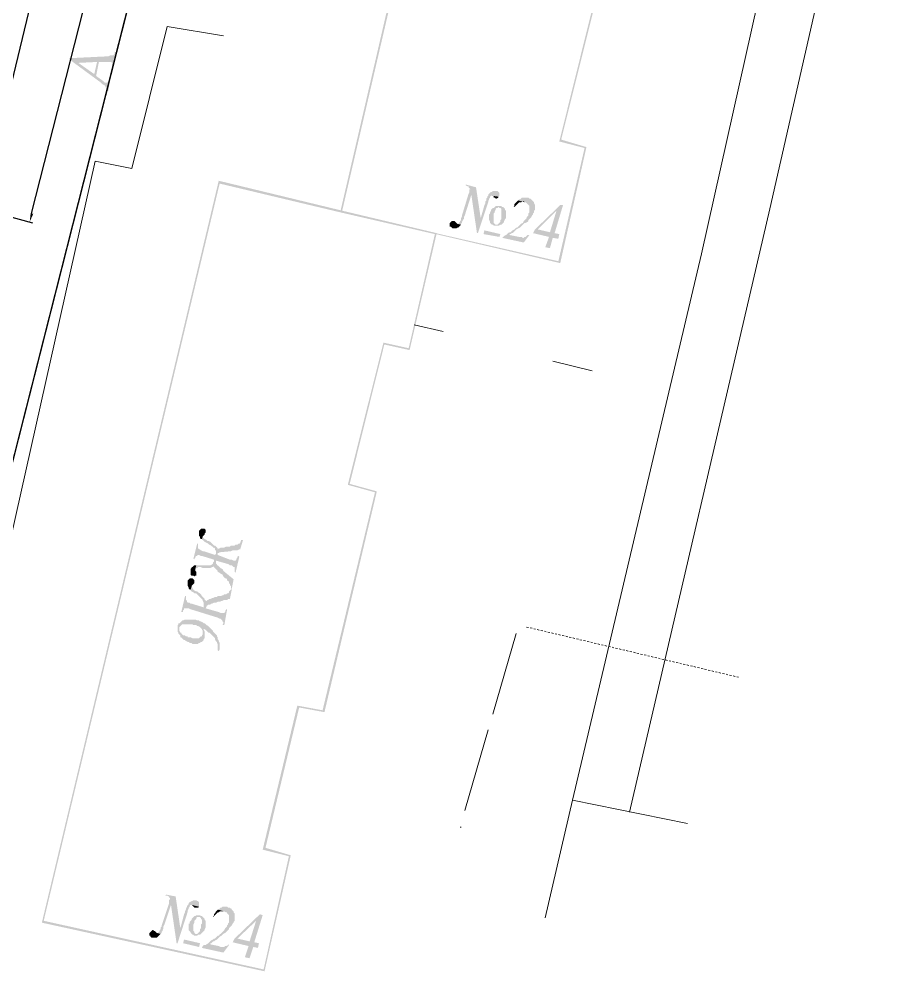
# Model space of a CAD drawing. Extents: x 243 to 885, y -99 to 1005.
# Drawn here: x 477.4 to 529, y 501.8 to 559.8 of the extents above; entities that cross this region are included whole.
import ezdxf

# ---------------------------------------------------------------- set-up
doc = ezdxf.new("R2010")
doc.units = 0
doc.header["$MEASUREMENT"] = 0
doc.linetypes.add('PDF_IMPORT', pattern=[1, 0.8, -0.2])
for name, color, linetype in [('DLXSCENE', 7, 'Continuous'), ('PDF _Геометрия', 7, 'Continuous'), ('PDF _Сплошная заливка', 7, 'Continuous')]:
    doc.layers.add(name, color=color, linetype=linetype)

# ---------------------------------------------------------------- blocks, each defined once
blk = doc.blocks.new('*U46')
blk.add_line((33.147, -9.687), (212.825, 698.104))

msp = doc.modelspace()

# ---------------------------------------------------------------- hatches: boundary and pattern name
at = {"layer": 'PDF _Сплошная заливка', "linetype": 'ByBlock', "transparency": 33554559}
h = msp.add_hatch(color=256, dxfattribs=at)
h.paths.add_polyline_path([(516.39, 573.759), (514.935, 574.151), (517.174, 583.11), (518.63, 582.774), (520.254, 589.549), (506.872, 592.74), (496.569, 548.283), (502.281, 546.939), (509.727, 545.203), (511.295, 552.146), (509.783, 552.594), (511.855, 560.881), (513.311, 560.545)])
h.paths.add_polyline_path([(516.278, 573.647), (513.199, 560.657), (511.799, 561.049), (509.671, 552.482), (511.183, 552.09), (509.615, 545.315), (502.281, 546.995), (496.681, 548.339), (506.984, 592.628), (520.142, 589.493), (518.518, 582.886), (517.118, 583.222), (514.823, 574.095)], flags=0)
for points in [[(480.332, 557.465), (480.892, 557.186), (482.012, 557.242), (481.844, 556.514), (482.124, 557.242), (482.516, 557.242), (482.572, 557.242), (482.684, 557.242), (482.74, 557.242), (482.796, 557.242), (482.852, 557.242), (482.908, 557.186), (482.908, 557.13), (482.908, 557.074), (482.908, 556.962), (482.963, 556.962), (483.187, 557.801), (483.075, 557.857), (483.075, 557.801), (483.075, 557.745), (483.019, 557.689), (482.963, 557.633), (482.908, 557.633), (482.852, 557.633), (482.796, 557.633), (482.684, 557.577), (482.628, 557.577)], [(480.332, 557.465), (480.332, 557.41), (482.236, 556.01), (482.292, 555.954), (482.348, 555.898), (482.46, 555.842), (482.516, 555.786), (482.516, 555.73), (482.572, 555.73), (482.572, 555.674), (482.572, 555.618), (482.628, 555.506), (482.684, 555.506), (482.796, 556.178), (482.74, 556.178), (482.684, 556.122), (482.684, 556.066), (482.628, 556.01), (482.516, 556.01), (482.46, 556.01), (482.404, 556.066), (482.348, 556.122), (481.956, 556.402), (482.124, 557.242), (481.844, 556.514), (480.892, 557.186)], [(504.24, 549.347), (503.848, 548.059), (503.848, 548.003), (503.792, 547.891), (503.792, 547.779), (503.736, 547.723), (503.736, 547.667), (503.68, 547.667), (503.68, 547.611), (503.624, 547.555), (503.568, 547.555), (503.792, 547.499), (503.792, 547.555), (503.848, 547.611), (503.848, 547.667), (503.904, 547.779), (503.96, 547.835), (503.96, 547.947), (504.016, 548.059), (504.408, 549.291)], [(504.688, 549.739), (504.072, 549.907), (504.072, 549.851), (504.184, 549.795), (504.24, 549.795), (504.24, 549.739), (504.296, 549.683), (504.352, 549.627), (504.296, 549.627), (504.296, 549.515), (504.296, 549.459), (504.24, 549.347), (504.408, 549.291), (504.744, 546.995), (504.968, 547.891)], [(505.92, 549.515), (505.696, 549.515), (505.64, 549.459), (505.584, 549.459), (505.528, 549.403), (505.472, 549.347), (505.416, 549.291), (505.416, 549.235), (505.36, 549.179), (505.36, 549.123), (505.304, 549.067), (505.304, 548.955), (505.248, 548.899), (505.248, 548.787), (505.192, 548.675), (504.968, 547.891), (504.744, 546.995), (504.8, 546.995), (505.416, 548.843), (505.416, 548.899), (505.472, 549.011), (505.472, 549.067), (505.528, 549.123), (505.528, 549.179), (505.584, 549.235), (505.64, 549.235), (506.032, 549.179), (506.088, 549.235), (506.088, 549.291), (506.088, 549.347), (506.088, 549.403), (506.032, 549.459), (505.976, 549.515)], [(506.032, 549.179), (505.64, 549.235), (505.696, 549.235), (505.752, 549.179), (505.752, 549.123), (505.808, 549.123), (505.864, 549.067), (505.92, 549.067), (506.032, 549.123)], [(507.768, 549.123), (507.432, 549.123), (507.376, 549.067), (507.32, 549.011), (507.264, 549.011), (507.208, 548.955), (507.6, 548.843), (507.656, 548.843), (507.712, 548.787), (507.768, 548.731), (507.824, 548.675), (507.88, 548.619), (507.88, 548.563), (507.88, 548.507), (507.88, 548.451), (507.88, 548.395), (507.88, 548.283), (507.88, 548.227), (507.824, 548.171), (507.824, 548.059), (507.768, 548.003), (507.712, 547.947), (507.712, 547.891), (507.656, 547.835), (507.6, 547.779), (507.544, 547.723), (507.488, 547.611), (507.376, 547.555), (507.32, 547.499), (507.264, 547.443), (507.208, 547.387), (507.152, 547.331), (507.096, 547.331), (507.04, 547.275), (506.984, 547.219), (506.872, 547.163), (506.816, 547.107), (506.76, 547.051), (506.704, 547.051), (506.592, 546.995), (506.536, 546.939), (506.704, 546.883), (506.704, 546.939), (506.76, 546.939), (506.816, 546.995), (506.872, 546.995), (506.928, 547.051), (506.984, 547.107), (507.04, 547.163), (507.096, 547.219), (507.208, 547.275), (507.32, 547.331), (507.376, 547.387), (507.432, 547.443), (507.488, 547.499), (507.544, 547.555), (507.6, 547.611), (507.656, 547.611), (507.768, 547.667), (507.824, 547.723), (507.824, 547.779), (507.88, 547.835), (507.936, 547.891), (507.992, 547.947), (508.048, 548.059), (508.104, 548.115), (508.104, 548.171), (508.16, 548.227), (508.16, 548.339), (508.216, 548.395), (508.216, 548.451), (508.216, 548.563), (508.216, 548.619), (508.216, 548.675), (508.16, 548.787), (508.16, 548.843), (508.104, 548.899), (508.048, 548.955), (507.992, 549.011), (507.936, 549.067), (507.88, 549.067), (507.824, 549.123)], [(507.208, 548.955), (507.152, 548.899), (507.096, 548.843), (507.04, 548.787), (506.984, 548.731), (506.984, 548.619), (506.928, 548.563), (506.984, 548.563), (507.04, 548.619), (507.096, 548.675), (507.152, 548.731), (507.208, 548.787), (507.264, 548.843), (507.32, 548.843), (507.376, 548.843), (507.488, 548.899), (507.544, 548.899), (507.6, 548.843)], [(505.864, 548.619), (505.808, 548.563), (505.752, 548.507), (505.696, 548.507), (505.64, 548.451), (505.584, 548.395), (505.584, 548.339), (505.528, 548.227), (505.528, 548.171), (505.472, 548.115), (505.472, 548.059), (505.472, 547.947), (505.472, 547.891), (505.472, 547.835), (505.472, 547.779), (505.528, 547.667), (505.528, 547.611), (505.584, 547.555), (505.864, 547.499), (505.808, 547.555), (505.752, 547.611), (505.752, 547.667), (505.752, 547.779), (505.752, 547.835), (505.752, 547.947), (505.752, 548.003), (505.752, 548.115), (505.752, 548.171), (505.808, 548.227), (505.808, 548.283), (505.864, 548.395), (505.864, 548.451), (505.92, 548.507), (505.976, 548.507), (506.032, 548.563), (506.088, 548.507)], [(506.144, 548.619), (505.864, 548.619), (506.088, 548.507), (506.144, 548.507), (506.2, 548.451), (506.2, 548.395), (506.2, 548.339), (506.2, 548.227), (506.2, 548.171), (506.2, 548.059), (506.2, 548.003), (506.2, 547.947), (506.2, 547.835), (506.144, 547.779), (506.144, 547.667), (506.088, 547.611), (506.032, 547.555), (505.976, 547.499), (505.92, 547.499), (505.864, 547.499), (505.584, 547.555), (505.64, 547.499), (505.696, 547.499), (505.752, 547.443), (505.808, 547.443), (505.864, 547.443), (505.92, 547.443), (505.976, 547.443), (506.032, 547.443), (506.144, 547.499), (506.2, 547.499), (506.256, 547.555), (506.312, 547.611), (506.368, 547.667), (506.368, 547.723), (506.424, 547.835), (506.48, 547.891), (506.48, 547.947), (506.48, 548.059), (506.48, 548.115), (506.48, 548.171), (506.48, 548.283), (506.48, 548.339), (506.424, 548.395), (506.424, 548.451), (506.368, 548.507), (506.312, 548.563), (506.256, 548.563), (506.2, 548.619)], [(509.895, 548.675), (509.727, 548.675), (508.216, 547.219), (508.104, 546.995), (509.056, 546.771), (508.832, 546.155), (509.112, 546.099), (509.28, 546.715), (509.615, 546.659), (509.671, 546.939), (509.391, 546.995), (508.384, 547.219), (509.503, 548.339)], [(509.895, 548.675), (509.503, 548.339), (509.112, 547.051), (508.384, 547.219), (509.391, 546.995)], [(503.344, 547.723), (503.232, 547.723), (503.176, 547.667), (503.12, 547.611), (503.12, 547.555), (503.12, 547.499), (503.12, 547.443), (503.12, 547.387), (503.176, 547.387), (503.232, 547.331), (503.288, 547.275), (503.344, 547.275), (503.4, 547.275), (503.512, 547.275), (503.568, 547.331), (503.624, 547.331), (503.68, 547.387), (503.736, 547.443), (503.792, 547.499), (503.568, 547.555), (503.512, 547.611), (503.456, 547.667), (503.4, 547.723)], [(506.144, 546.939), (505.192, 547.163), (505.136, 546.939), (506.088, 546.771)], [(507.88, 546.883), (507.768, 546.883), (507.712, 546.827), (507.656, 546.771), (507.6, 546.771), (507.544, 546.715), (507.488, 546.715), (507.432, 546.771), (507.376, 546.771), (507.264, 546.771), (506.704, 546.883), (506.536, 546.939), (506.48, 546.883), (506.368, 546.827), (506.312, 546.771), (506.256, 546.715), (507.544, 546.435)], [(488.115, 529.134), (488.115, 528.854), (488.171, 528.854), (488.171, 528.742), (488.227, 528.686), (488.283, 528.686), (488.339, 528.854), (488.395, 528.91), (488.451, 528.966), (488.451, 529.022), (488.507, 529.078), (488.507, 529.134), (488.507, 529.19), (488.507, 529.246), (488.451, 529.302), (488.395, 529.302), (488.339, 529.302), (488.283, 529.302), (488.227, 529.302), (488.171, 529.246), (488.115, 529.19)], [(488.283, 528.686), (488.283, 528.63), (488.339, 528.63), (488.395, 528.574), (488.451, 528.518), (488.563, 528.462), (488.675, 528.406), (488.731, 528.35), (488.843, 528.294), (488.899, 528.238), (488.955, 528.238), (488.955, 528.182), (489.011, 528.182), (489.067, 528.126), (489.067, 528.014), (489.123, 528.014), (489.123, 527.958), (489.123, 527.902), (489.123, 527.846), (488.955, 527.006), (489.011, 527.062), (489.011, 527.006), (489.067, 526.95), (489.123, 526.894), (489.179, 526.838), (489.235, 526.782), (489.235, 526.726), (489.347, 526.67), (489.403, 526.614), (489.515, 526.558), (489.57, 526.446), (489.626, 526.39), (489.682, 526.334), (489.738, 526.334), (489.794, 526.278), (489.794, 526.222), (489.85, 526.166), (489.906, 526.166), (489.906, 526.11), (489.906, 526.054), (489.962, 525.998), (489.962, 525.942), (490.018, 525.886), (490.018, 525.83), (490.018, 525.718), (490.074, 525.718), (490.186, 526.278), (489.57, 526.782), (489.515, 526.894), (489.403, 526.95), (489.347, 527.006), (489.291, 527.062), (489.235, 527.118), (489.179, 527.118), (489.179, 527.174), (489.123, 527.23), (489.123, 527.286), (489.123, 527.342), (489.235, 527.734), (489.291, 528.126), (489.235, 528.07), (489.235, 528.126), (489.179, 528.182), (489.123, 528.238), (489.067, 528.294), (489.011, 528.294), (488.955, 528.35), (488.899, 528.406), (488.843, 528.462), (488.787, 528.518), (488.675, 528.574), (488.619, 528.574), (488.563, 528.63), (488.451, 528.686), (488.395, 528.742), (488.339, 528.798), (488.339, 528.854)], [(489.291, 528.126), (489.235, 527.734), (489.235, 527.846), (489.291, 527.846), (489.347, 527.902), (489.403, 527.902), (490.018, 527.958), (490.13, 528.014), (490.242, 528.014), (490.354, 528.014), (490.41, 528.014), (490.522, 528.07), (490.578, 528.07), (490.746, 528.63), (490.634, 528.63), (490.634, 528.574), (490.578, 528.518), (490.578, 528.462), (490.522, 528.406), (490.466, 528.406), (490.41, 528.35), (490.354, 528.35), (490.298, 528.35), (490.242, 528.294), (490.13, 528.294), (490.018, 528.294), (489.962, 528.238), (489.906, 528.238), (489.794, 528.238), (489.738, 528.238), (489.626, 528.182), (489.57, 528.182), (489.515, 528.182), (489.459, 528.182), (489.403, 528.182), (489.347, 528.126)], [(488.003, 528.406), (487.779, 527.51), (487.835, 527.454), (487.835, 527.51), (487.891, 527.566), (487.891, 527.622), (487.947, 527.678), (488.003, 527.678), (488.003, 527.734), (488.059, 527.734), (488.115, 527.734), (488.227, 527.678), (488.283, 527.678), (489.011, 527.454), (489.011, 527.398), (489.011, 527.342), (489.123, 527.846), (489.123, 527.79), (489.067, 527.734), (488.395, 527.958), (488.339, 527.958), (488.227, 528.014), (488.171, 528.07), (488.115, 528.07), (488.059, 528.126), (488.059, 528.182), (488.059, 528.238), (488.059, 528.294), (488.059, 528.406)], [(487.947, 527.118), (487.891, 526.894), (487.947, 526.95), (488.003, 526.95), (488.059, 527.006), (488.115, 527.006), (488.227, 527.006), (488.339, 526.95), (488.395, 526.95), (488.507, 526.95), (488.619, 526.95), (488.675, 526.95), (488.731, 526.95), (488.787, 526.95), (488.899, 527.006), (488.955, 527.006), (489.123, 527.846), (489.011, 527.342), (488.955, 527.286), (488.955, 527.23), (488.899, 527.174), (488.787, 527.118), (488.731, 527.118), (488.675, 527.118), (488.619, 527.118), (488.563, 527.118), (488.451, 527.118), (488.339, 527.118), (488.283, 527.118), (488.227, 527.118), (488.115, 527.118), (488.059, 527.118), (488.003, 527.118)], [(489.235, 527.734), (489.123, 527.342), (489.123, 527.398), (489.906, 527.174), (489.962, 527.118), (490.074, 527.118), (490.13, 527.062), (490.186, 527.006), (490.242, 527.006), (490.242, 526.95), (490.242, 526.894), (490.242, 526.782), (490.242, 526.726), (490.298, 526.67), (490.522, 527.622), (490.466, 527.678), (490.41, 527.622), (490.41, 527.566), (490.354, 527.51), (490.354, 527.454), (490.298, 527.398), (490.242, 527.398), (490.186, 527.398), (490.074, 527.454), (489.962, 527.454)], [(487.611, 526.838), (487.611, 526.558), (487.667, 526.502), (487.779, 526.502), (487.835, 526.446), (487.891, 526.502), (487.947, 526.502), (487.947, 526.614), (487.947, 526.67), (487.947, 526.726), (487.891, 526.782), (487.891, 526.838), (487.891, 526.894), (487.947, 527.118), (487.891, 527.118), (487.835, 527.118), (487.779, 527.062), (487.723, 527.006), (487.667, 527.006), (487.667, 526.95), (487.611, 526.894)], [(487.443, 526.11), (487.443, 525.886), (487.499, 525.774), (487.499, 525.718), (487.555, 525.662), (487.611, 525.662), (487.667, 525.83), (487.667, 525.886), (487.723, 525.942), (487.779, 525.998), (487.835, 526.054), (487.835, 526.11), (487.835, 526.166), (487.835, 526.222), (487.779, 526.278), (487.723, 526.334), (487.667, 526.334), (487.611, 526.334), (487.555, 526.334), (487.499, 526.278), (487.443, 526.222)], [(487.611, 525.662), (487.611, 525.606), (487.667, 525.55), (487.779, 525.494), (487.835, 525.438), (487.947, 525.438), (488.003, 525.382), (488.059, 525.326), (488.115, 525.27), (488.171, 525.214), (488.227, 525.158), (488.283, 525.102), (488.339, 525.046), (488.339, 524.99), (488.395, 524.878), (488.395, 524.822), (488.395, 524.766), (488.395, 524.654), (488.395, 524.598), (488.507, 525.046), (488.451, 525.046), (488.451, 525.102), (488.395, 525.158), (488.339, 525.214), (488.283, 525.27), (488.227, 525.382), (488.171, 525.438), (488.059, 525.494), (488.003, 525.55), (487.947, 525.55), (487.835, 525.606), (487.779, 525.662), (487.723, 525.718), (487.723, 525.774), (487.667, 525.774), (487.667, 525.83)], [(488.619, 525.046), (488.507, 524.542), (488.563, 524.654), (488.563, 524.71), (488.619, 524.71), (488.675, 524.766), (488.731, 524.766), (488.787, 524.766), (488.843, 524.822), (488.899, 524.822), (489.011, 524.878), (489.123, 524.878), (489.235, 524.934), (489.347, 524.934), (489.459, 524.99), (489.515, 524.99), (489.626, 525.046), (489.682, 525.046), (489.738, 525.046), (489.794, 525.046), (489.85, 525.102), (489.906, 525.102), (489.962, 525.102), (490.074, 525.662), (490.018, 525.718), (490.018, 525.662), (489.962, 525.606), (489.906, 525.55), (489.906, 525.494), (489.85, 525.438), (489.794, 525.438), (489.738, 525.382), (489.682, 525.382), (489.626, 525.382), (489.57, 525.326), (489.515, 525.326), (489.403, 525.27), (489.347, 525.27), (489.235, 525.27), (489.179, 525.214), (489.067, 525.214), (488.955, 525.158), (488.899, 525.158), (488.787, 525.102), (488.731, 525.102), (488.675, 525.046)], [(487.275, 525.27), (487.051, 524.319), (487.163, 524.319), (487.163, 524.43), (487.219, 524.486), (487.219, 524.542), (487.275, 524.542), (487.331, 524.542), (487.387, 524.542), (487.499, 524.542), (487.611, 524.486), (489.235, 523.983), (489.347, 523.927), (489.403, 523.927), (489.459, 523.871), (489.515, 523.815), (489.515, 523.759), (489.57, 523.703), (489.57, 523.647), (489.515, 523.535), (489.626, 523.535), (489.794, 524.486), (489.738, 524.486), (489.682, 524.375), (489.682, 524.319), (489.626, 524.263), (489.57, 524.263), (489.515, 524.263), (489.459, 524.263), (489.403, 524.263), (489.291, 524.319), (488.507, 524.542), (488.619, 525.046), (488.563, 524.99), (488.507, 524.99), (488.507, 524.934), (488.507, 524.99), (488.507, 525.046), (488.395, 524.598), (487.667, 524.822), (487.611, 524.822), (487.555, 524.878), (487.443, 524.878), (487.387, 524.934), (487.387, 524.99), (487.331, 525.046), (487.331, 525.102), (487.331, 525.158), (487.331, 525.27)], [(486.827, 523.423), (486.827, 523.143), (486.883, 523.087), (486.939, 523.367), (486.939, 523.423), (486.995, 523.479), (487.051, 523.535), (487.107, 523.591), (487.163, 523.591), (487.219, 523.591), (487.275, 523.591), (487.387, 523.591), (487.443, 523.591), (487.555, 523.591), (487.611, 523.591), (487.723, 523.591), (487.779, 523.535), (487.835, 523.535), (487.947, 523.535), (488.003, 523.479), (488.059, 523.479), (488.171, 523.423), (488.227, 523.367), (488.283, 523.311), (488.283, 523.255), (488.339, 523.199), (488.339, 523.143), (488.395, 523.311), (488.507, 523.255), (488.563, 523.199), (488.619, 523.143), (488.675, 523.087), (488.731, 523.087), (488.787, 523.031), (488.843, 522.975), (488.899, 522.919), (488.955, 522.863), (489.011, 522.807), (489.067, 522.751), (489.067, 522.695), (489.123, 522.583), (489.179, 522.527), (489.179, 522.471), (489.235, 522.415), (489.235, 522.359), (489.235, 522.303), (489.235, 522.191), (489.235, 522.135), (489.235, 522.079), (489.235, 522.023), (489.291, 521.967), (489.347, 522.079), (489.347, 522.135), (489.347, 522.191), (489.347, 522.303), (489.347, 522.359), (489.347, 522.415), (489.347, 522.471), (489.291, 522.583), (489.291, 522.639), (489.235, 522.695), (489.235, 522.807), (489.179, 522.863), (489.179, 522.919), (489.123, 522.975), (489.067, 523.031), (489.011, 523.087), (488.955, 523.143), (488.955, 523.199), (488.899, 523.255), (488.843, 523.311), (488.787, 523.367), (488.731, 523.423), (488.675, 523.479), (488.563, 523.535), (488.507, 523.591), (488.451, 523.647), (488.395, 523.647), (488.339, 523.703), (488.227, 523.759), (488.171, 523.759), (488.115, 523.815), (488.003, 523.815), (487.891, 523.871), (487.835, 523.871), (487.779, 523.871), (487.667, 523.871), (487.611, 523.871), (487.555, 523.871), (487.443, 523.871), (487.387, 523.871), (487.331, 523.871), (487.275, 523.871), (487.163, 523.815), (487.107, 523.815), (487.051, 523.759), (486.995, 523.703), (486.939, 523.647), (486.883, 523.647), (486.883, 523.591), (486.827, 523.535)], [(486.883, 523.087), (486.883, 523.031), (486.939, 522.975), (486.995, 522.919), (486.995, 522.807), (487.051, 522.807), (487.107, 522.751), (487.163, 522.695), (487.219, 522.639), (487.275, 522.639), (487.331, 522.583), (487.443, 522.527), (487.499, 522.527), (487.555, 522.471), (487.667, 522.471), (487.723, 522.415), (487.835, 522.415), (487.891, 522.415), (487.947, 522.415), (488.059, 522.415), (488.115, 522.471), (488.171, 522.471), (488.227, 522.527), (488.339, 522.975), (488.283, 522.919), (488.283, 522.863), (488.227, 522.863), (488.171, 522.807), (488.115, 522.751), (488.059, 522.751), (488.003, 522.751), (487.947, 522.751), (487.835, 522.751), (487.779, 522.751), (487.723, 522.751), (487.611, 522.807), (487.555, 522.807), (487.443, 522.807), (487.443, 522.863), (487.331, 522.863), (487.275, 522.919), (487.163, 522.919), (487.107, 522.975), (487.051, 523.031), (487.051, 523.087), (486.995, 523.087), (486.939, 523.199), (486.939, 523.255), (486.939, 523.311), (486.939, 523.367)], [(488.339, 523.143), (488.339, 522.975), (488.227, 522.527), (488.283, 522.527), (488.339, 522.583), (488.395, 522.639), (488.395, 522.695), (488.451, 522.751), (488.451, 522.807), (488.451, 522.919), (488.451, 522.975), (488.451, 523.031), (488.451, 523.087), (488.451, 523.143), (488.395, 523.255), (488.395, 523.311)], [(486.715, 507.297), (486.155, 507.409), (486.099, 507.353), (486.211, 507.353), (486.267, 507.297), (486.323, 507.297), (486.323, 507.241), (486.379, 507.185), (486.379, 507.129), (486.323, 507.073), (486.323, 507.017), (486.323, 506.905), (486.435, 506.793), (486.771, 504.498), (486.995, 505.393)], [(487.947, 507.073), (487.779, 507.073), (487.723, 507.017), (487.667, 507.017), (487.555, 506.961), (487.499, 506.905), (487.499, 506.849), (487.443, 506.793), (487.443, 506.737), (487.387, 506.737), (487.387, 506.681), (487.331, 506.569), (487.331, 506.513), (487.275, 506.401), (487.275, 506.345), (487.219, 506.233), (486.995, 505.393), (486.771, 504.498), (486.827, 504.498), (487.443, 506.401), (487.443, 506.457), (487.499, 506.569), (487.499, 506.625), (487.555, 506.681), (487.555, 506.737), (487.611, 506.793), (487.667, 506.793), (488.115, 506.681), (488.115, 506.737), (488.115, 506.793), (488.115, 506.849), (488.115, 506.961), (488.059, 507.017), (488.003, 507.017)], [(486.323, 506.905), (485.875, 505.561), (485.875, 505.505), (485.819, 505.449), (485.819, 505.337), (485.763, 505.281), (485.763, 505.225), (485.707, 505.169), (485.651, 505.113), (485.595, 505.113), (485.819, 505.057), (485.875, 505.113), (485.875, 505.169), (485.931, 505.225), (485.931, 505.281), (485.987, 505.393), (485.987, 505.505), (486.043, 505.617), (486.435, 506.793)], [(488.115, 506.681), (487.667, 506.793), (487.723, 506.737), (487.779, 506.681), (487.835, 506.625), (487.891, 506.625), (488.003, 506.625), (488.059, 506.625)], [(489.794, 506.681), (489.515, 506.681), (489.459, 506.625), (489.403, 506.625), (489.347, 506.569), (489.291, 506.513), (489.235, 506.513), (489.626, 506.401), (489.738, 506.345), (489.794, 506.345), (489.794, 506.289), (489.85, 506.233), (489.906, 506.177), (489.906, 506.121), (489.906, 506.065), (489.906, 506.009), (489.906, 505.897), (489.906, 505.841), (489.906, 505.729), (489.85, 505.673), (489.85, 505.617), (489.794, 505.561), (489.794, 505.505), (489.738, 505.449), (489.682, 505.393), (489.626, 505.281), (489.57, 505.225), (489.515, 505.169), (489.459, 505.113), (489.403, 505.057), (489.347, 505.057), (489.347, 505.001), (489.291, 504.945), (489.235, 504.945), (489.179, 504.889), (489.123, 504.833), (489.067, 504.777), (489.011, 504.777), (488.955, 504.721), (488.843, 504.665), (488.787, 504.609), (488.731, 504.553), (488.675, 504.498), (488.563, 504.442), (488.731, 504.442), (488.787, 504.442), (488.787, 504.498), (488.843, 504.498), (488.899, 504.553), (488.955, 504.609), (489.011, 504.609), (489.067, 504.665), (489.179, 504.721), (489.235, 504.777), (489.347, 504.889), (489.459, 504.945), (489.515, 505.001), (489.57, 505.057), (489.682, 505.113), (489.738, 505.169), (489.794, 505.225), (489.85, 505.281), (489.906, 505.337), (489.906, 505.393), (489.962, 505.449), (490.018, 505.505), (490.074, 505.561), (490.13, 505.673), (490.186, 505.729), (490.186, 505.785), (490.242, 505.841), (490.242, 505.953), (490.242, 506.009), (490.242, 506.065), (490.242, 506.177), (490.242, 506.233), (490.242, 506.289), (490.186, 506.345), (490.186, 506.401), (490.13, 506.457), (490.074, 506.513), (490.074, 506.569), (490.018, 506.569), (489.962, 506.625), (489.85, 506.625)], [(489.235, 506.513), (489.179, 506.457), (489.123, 506.401), (489.067, 506.289), (489.011, 506.233), (489.011, 506.177), (488.955, 506.065), (489.011, 506.065), (489.011, 506.121), (489.067, 506.177), (489.123, 506.233), (489.179, 506.289), (489.235, 506.345), (489.291, 506.345), (489.347, 506.401), (489.403, 506.401), (489.515, 506.401), (489.57, 506.401), (489.626, 506.401)], [(481.06, 505.337), (478.764, 505.841), (478.708, 505.729), (481.06, 505.225)], [(487.891, 506.121), (487.835, 506.121), (487.779, 506.065), (487.723, 506.009), (487.667, 505.953), (487.667, 505.897), (487.611, 505.841), (487.555, 505.785), (487.555, 505.673), (487.499, 505.673), (487.499, 505.561), (487.499, 505.505), (487.499, 505.449), (487.499, 505.337), (487.499, 505.281), (487.555, 505.225), (487.611, 505.169), (487.611, 505.113), (487.891, 505.057), (487.835, 505.113), (487.835, 505.169), (487.779, 505.225), (487.779, 505.281), (487.779, 505.337), (487.779, 505.393), (487.779, 505.449), (487.779, 505.561), (487.779, 505.617), (487.835, 505.729), (487.835, 505.785), (487.835, 505.841), (487.891, 505.897), (487.947, 505.953), (487.947, 506.009), (488.003, 506.065), (488.059, 506.065), (488.115, 506.065)], [(488.171, 506.177), (487.947, 506.177), (487.891, 506.121), (488.115, 506.065), (488.171, 506.065), (488.227, 506.009), (488.227, 505.953), (488.283, 505.897), (488.283, 505.785), (488.283, 505.673), (488.227, 505.617), (488.227, 505.505), (488.227, 505.449), (488.227, 505.393), (488.171, 505.337), (488.171, 505.281), (488.171, 505.225), (488.115, 505.169), (488.059, 505.113), (488.003, 505.057), (487.947, 505.057), (487.891, 505.057), (487.611, 505.113), (487.667, 505.057), (487.723, 505.001), (487.779, 505.001), (487.835, 504.945), (487.891, 504.945), (487.947, 504.945), (488.003, 504.945), (488.059, 505.001), (488.171, 505.001), (488.227, 505.057), (488.283, 505.113), (488.339, 505.169), (488.395, 505.225), (488.451, 505.281), (488.451, 505.337), (488.507, 505.449), (488.507, 505.505), (488.507, 505.561), (488.507, 505.673), (488.507, 505.729), (488.507, 505.785), (488.507, 505.841), (488.451, 505.897), (488.451, 505.953), (488.395, 506.009), (488.339, 506.065), (488.283, 506.121), (488.227, 506.121)], [(491.922, 506.177), (491.754, 506.233), (490.242, 504.777), (490.13, 504.553), (491.082, 504.33), (490.858, 503.658), (491.138, 503.602), (491.362, 504.274), (491.642, 504.218), (491.698, 504.498), (491.418, 504.553), (490.41, 504.777), (491.53, 505.841)], [(491.922, 506.177), (491.53, 505.841), (491.138, 504.609), (490.41, 504.777), (491.418, 504.553)], [(485.371, 505.281), (485.315, 505.281), (485.259, 505.225), (485.203, 505.169), (485.147, 505.113), (485.147, 505.001), (485.147, 504.945), (485.203, 504.945), (485.203, 504.889), (485.259, 504.833), (485.371, 504.833), (485.483, 504.833), (485.539, 504.833), (485.595, 504.833), (485.651, 504.889), (485.707, 504.945), (485.763, 505.001), (485.819, 505.057), (485.595, 505.113), (485.539, 505.169), (485.483, 505.225), (485.427, 505.225)], [(488.171, 504.498), (487.219, 504.721), (487.163, 504.498), (488.115, 504.274)], [(489.906, 504.386), (489.85, 504.442), (489.85, 504.386), (489.738, 504.33), (489.682, 504.33), (489.626, 504.274), (489.57, 504.274), (489.515, 504.274), (489.459, 504.274), (489.403, 504.274), (489.291, 504.33), (488.731, 504.442), (488.563, 504.442), (488.507, 504.386), (488.395, 504.386), (488.339, 504.33), (488.283, 504.218), (489.57, 503.938)]]:
    msp.add_hatch(color=256, dxfattribs=at).paths.add_polyline_path(points)
h = msp.add_hatch(color=256, dxfattribs=at)
h.paths.add_polyline_path([(497.129, 531.989), (499.201, 540.332), (500.713, 539.996), (502.337, 546.995), (496.681, 548.339), (489.291, 550.131), (478.708, 505.729), (492.034, 502.818), (493.602, 509.761), (492.09, 510.209), (494.106, 518.607), (495.618, 518.327), (498.753, 531.541)])
h.paths.add_polyline_path([(497.017, 531.933), (498.641, 531.485), (495.506, 518.439), (493.994, 518.719), (491.922, 510.097), (493.49, 509.705), (491.978, 502.93), (478.82, 505.841), (489.347, 549.963), (496.625, 548.227), (502.225, 546.939), (500.657, 540.108), (499.145, 540.444)], flags=0)

# ---------------------------------------------------------------- linework, layer by layer
at = {"layer": 'PDF _Геометрия', "color": 3, "linetype": 'ByBlock', "lineweight": 25}
msp.add_lwpolyline([(545.057, 1000.691), (599.929, 988.931), (493.714, 678.461), (504.407, 641.447), (324.731, -66.338), (291.584, -56.652), (468.909, 649.565), (472.101, 649.565), (480.667, 670.736), (470.477, 695.258)], close=True, dxfattribs=at)
at = {"layer": 'PDF _Геометрия', "color": 1, "linetype": 'ByBlock', "lineweight": 25}
msp.add_lwpolyline([(429.66, 378.29), (439.962, 417.204), (452.672, 461.888), (461.911, 504.777), (475.069, 548.451), (484.755, 588.597), (491.418, 614.577), (496.401, 637.925)], dxfattribs=at)
at = {"layer": 'PDF _Геометрия', "linetype": 'ByBlock', "lineweight": 18}
for points in [[(510.455, 513.064), (518.182, 545.763), (523.445, 569.336), (526.973, 584.565), (526.693, 587.141), (525.965, 588.597), (524.341, 589.941), (520.478, 590.948)], [(540.467, 582.774), (538.955, 583.558), (537.667, 583.949), (536.435, 583.949), (535.316, 583.838), (534.028, 583.278), (533.188, 582.158), (532.628, 581.038), (529.716, 569.056), (526.413, 566.704), (522.27, 548.451), (513.871, 512.336)], [(466.558, 483.557), (471.485, 504.889), (481.9, 551.306), (484.083, 550.858), (486.211, 559.369), (489.57, 558.809)], [(500.993, 541.508), (502.729, 541.116)], [(509.28, 539.324), (511.631, 538.764)], [(505.696, 518.215), (507.096, 523.031)], [(504.016, 512.448), (505.416, 517.264)], [(517.342, 511.664), (510.455, 513.064), (508.832, 506.009)], [(503.736, 511.44), (503.792, 511.44)]]:
    msp.add_lwpolyline(points, dxfattribs=at)
at = {"layer": 'PDF _Геометрия', "linetype": 'ByBlock', "lineweight": 25}
for points in [[(478.092, 548.171), (482.74, 566.424)], [(475.517, 548.339), (478.148, 547.611)]]:
    msp.add_lwpolyline(points, dxfattribs=at)
at = {"layer": 'PDF _Геометрия', "linetype": 'PDF_IMPORT', "lineweight": 18, "ltscale": 0.148782}
msp.add_lwpolyline([(507.712, 523.423), (520.478, 520.399)], dxfattribs=at)
at = {"layer": 'PDF _Сплошная заливка', "linetype": 'ByBlock', "lineweight": 25, "transparency": 33554559}
msp.add_solid([(478.036, 548.171), (478.204, 548.171), (477.98, 547.667)], dxfattribs=at)

# ---------------------------------------------------------------- block references
at = {"layer": 'DLXSCENE'}
msp.add_blockref('*U46', (291.582, -56.659), dxfattribs=at)

doc.saveas('drawing.dxf')
